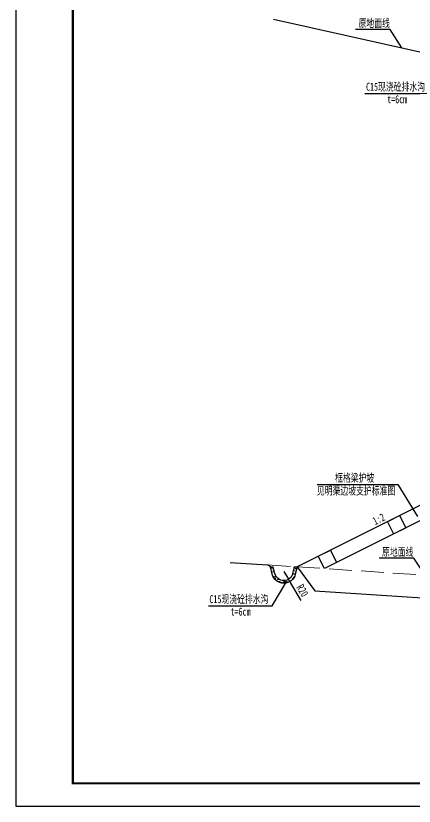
# Model space of a CAD drawing. Extents: x -1 to 840, y -1 to 593.
# Drawn here: x -0.7 to 173.6, y -1 to 344.6 of the extents above; entities that cross this region are included whole.
import ezdxf
from ezdxf.enums import TextEntityAlignment as Align

# ---------------------------------------------------------------- set-up
doc = ezdxf.new("R2010")
doc.units = 0
doc.linetypes.add('DASH', pattern=[0.35, 0.25, -0.1])
for name, color, linetype in [('DXPM', 8, 'Continuous'), ('图框', 7, 'Continuous'), ('文字', 3, 'Continuous'), ('标注', 3, 'Continuous'), ('结构线', 4, 'Continuous')]:
    doc.layers.add(name, color=color, linetype=linetype)
doc.styles.add('ttfs0.7', font='仿宋_GB2312.ttf', dxfattribs={"width": 0.7})
doc.dimstyles.new('50', dxfattribs={"dimtxt": 3.5, "dimasz": 2, "dimexe": 1.5, "dimexo": 0.0625, "dimgap": 1, "dimtad": 1, "dimdec": 0, "dimlfac": 5, "dimzin": 0, "dimdsep": 46, "dimtxsty": 'ttfs0.7', "dimcen": 0.09, "dimclrd": 3, "dimclre": 3, "dimclrt": 3, "dimadec": 0, "dimazin": 0, "dimtfac": 1, "dimtdec": 0, "dimtmove": 1, "dimatfit": 3, "dimfxl": 0, "dimtolj": 1, "dimtzin": 0, "dimarcsym": 0})

# ---------------------------------------------------------------- blocks, each defined once
blk = doc.blocks.new('*D48')
at = {"layer": 'Defpoints', "color": 0, "transparency": 16777216}
for p in [(116.53, 101.63), (118.58, 98.19)]:
    blk.add_point(p, dxfattribs=at)
at = {"layer": '标注', "color": 3, "lineweight": -2, "transparency": 16777216}
blk.add_line((116.53, 101.63), (118.58, 98.19), dxfattribs=at)
at = {"layer": '标注', "color": 3, "transparency": 16777216, "insert": (124.71, 93.26), "char_height": 3.5, "attachment_point": 5, "rotation": 300.743, "style": 'ttfs0.7', "bg_fill": 3, "box_fill_scale": 1.1, "bg_fill_color": 256, "bg_fill_true_color": 13158600, "bg_fill_transparency": 0}
blk.add_mtext('\\A1;R20', dxfattribs=at)
at = {"layer": '标注', "color": 3, "lineweight": -2, "transparency": 16777216}
blk.add_line((124.07, 88.96), (119.6, 96.47), dxfattribs=at)
at = {"layer": '标注', "color": 3, "transparency": 16777216}
blk.add_solid([(119.89, 96.64), (119.32, 96.3), (118.58, 98.19)], dxfattribs=at)

msp = doc.modelspace()

# ---------------------------------------------------------------- hatches: boundary and pattern name
at = {"layer": 'DXPM', "lineweight": 0}
h = msp.add_hatch(dxfattribs=at)
h.set_pattern_fill('混凝土2', color=256, scale=0.4)
h.set_pattern_definition([(50, (-6551.169, -1189.5784), (2.8690407, -0.2510085), [0.3, -3.3]), (355, (-6551.169, -1189.5784), (-0.5550053, 3.0087685), [0.24, -2.64]), (100.4514, (-6550.93, -1189.5993), (2.3140375, 2.7577582), [0.2549608, -2.8045684]), (46.1842, (-6551.169, -1188.7784), (4.2689642, -0.662076), [0.45, -4.95]), (96.6356, (-6550.813, -1188.8336), (3.7386508, 3.8964715), [0.3824412, -4.206852]), (351.1842, (-6551.169, -1188.7784), (3.7386478, 3.8964744), [0.36, -3.96]), (21, (-6550.769, -1188.9784), (2.3876282, -1.6104756), [0.3, -3.3]), (326, (-6550.769, -1188.9784), (0.9732613, 2.9006002), [0.24, -2.64]), (71.4514, (-6550.57, -1189.1126), (3.3608905, 1.290122), [0.2549608, -2.8045684]), (37.5, (-6551.169, -1189.5784), (0.04863942, 1.33157542), [0, -2.608, 0, -2.68, 0, -2.65]), (7.5, (-6551.169, -1189.5784), (1.05227815, 1.57764685), [0, -1.528, 0, -2.548, 0, -1.01]), (327.5, (-6552.061, -1189.5784), (2.13528974, -0.09021949), [0, -1, 0, -3.12, 0, -4.14]), (317.5, (-6552.461, -1189.5784), (2.3327447, 0.40041993), [0, -1.3, 0, -2.072, 0, -2.94])])
h.paths.add_polyline_path([(121.15, 103.626), (120.418, 100.665, -0.4543417), (115.06, 97.908), (114.669, 96.772, 0.4511106), (121.582, 100.377), (122.387, 103.626)])
h.paths.add_polyline_path([(110.683, 103.626), (111.487, 100.377, 0.2450447), (114.669, 96.772), (115.06, 97.908, -0.242204), (112.652, 100.665), (111.919, 103.626)])

# ---------------------------------------------------------------- linework, layer by layer
at = {"layer": 'DXPM'}
for points in [[(112.045, 343.127), (177.422, 328.535)], [(93.013, 105.512), (109.435, 104.458)]]:
    msp.add_lwpolyline(points, dxfattribs=at)
at = {"layer": 'DXPM', "linetype": 'DASH', "lineweight": 0, "ltscale": 40}
msp.add_lwpolyline([(109.435, 104.458), (122.387, 103.626), (215.77, 97.629)], dxfattribs=at)
at = {"layer": '图框'}
msp.add_lwpolyline([(-0.69, -1.037), (840.31, -1.037), (840.31, 592.963), (-0.69, 592.963)], close=True, dxfattribs=at)
at = {"layer": '图框', "const_width": 1}
msp.add_lwpolyline([(830.31, 8.963), (24.31, 8.963), (24.31, 582.963), (830.31, 582.963)], close=True, dxfattribs=at)
at = {"layer": '标注'}
for points in [[(168.144, 330.606), (163.102, 338.592), (147.966, 338.592)], [(152.062, 310.599), (179.956, 310.599), (183.067, 319.649)], [(131.103, 139.673), (166.39, 139.673), (175.01, 125.709)], [(178.439, 99.959), (173.398, 107.386), (158.261, 107.386)], [(83.546, 86.547), (111.439, 86.547), (117.874, 97.411)]]:
    msp.add_lwpolyline(points, dxfattribs=at)
at = {"layer": '结构线'}
for points in [[(198.796, 141.831), (122.387, 103.626)], [(200.213, 135.831), (134.276, 102.863)], [(110.683, 103.626), (109.435, 104.458)], [(110.683, 103.626), (111.919, 103.626)], [(121.15, 103.626), (122.387, 103.626)], [(122.387, 103.626), (130.12, 93.109)], [(130.119, 93.109), (215.429, 87.635), (419.817, 80.674), (422.464, 80.502)]]:
    msp.add_lwpolyline(points, dxfattribs=at)
for points in [[(164.561, 118.005), (169.928, 120.688), (167.244, 126.055), (161.878, 123.372)], [(131.593, 108.229), (136.959, 110.912), (139.643, 105.546), (134.276, 102.863)]]:
    msp.add_lwpolyline(points, close=True, dxfattribs=at)
for points in [[(122.387, 103.626), (121.582, 100.377, -0.7826738), (111.487, 100.377), (110.683, 103.626)], [(121.15, 103.626), (120.418, 100.665, -0.7826738), (112.652, 100.665), (111.919, 103.626)]]:
    msp.add_lwpolyline(points, format="xyb", dxfattribs=at)

# ---------------------------------------------------------------- texts
at = {"layer": '文字', "style": 'ttfs0.7', "width": 0.7}
for s, p in [('原地面线', (149.221, 339.603)), ('C15现浇砼排水沟', (152.516, 311.802)), ('t=6cm', (161.768, 306.366)), ('框格梁护坡', (138.983, 140.791)), ('见明渠边坡支护标准图', (130.993, 135.175)), ('原地面线', (159.516, 108.397)), ('C15现浇砼排水沟', (83.999, 87.75)), ('t=6cm', (93.252, 82.315))]:
    msp.add_text(s, height=3.5, dxfattribs=at).set_placement(p)
at = {"layer": '标注', "style": 'ttfs0.7', "width": 0.7}
msp.add_text('1:2', height=3.5, rotation=26.57, dxfattribs=at).set_placement((159.315, 122.016), align=Align.BOTTOM_CENTER)

# ---------------------------------------------------------------- next in the draw order: dimensions: what is measured, and where the dimension line sits
at = {"layer": '标注'}
dim = msp.add_radius_dim(center=(116.535, 101.626), mpoint=(118.58, 98.188), dimstyle='50', dxfattribs=at)
dim.commit()
dim.dimension.update_dxf_attribs({"geometry": '*D48', "text_midpoint": (124.711, 93.259)})

doc.saveas('drawing.dxf')
